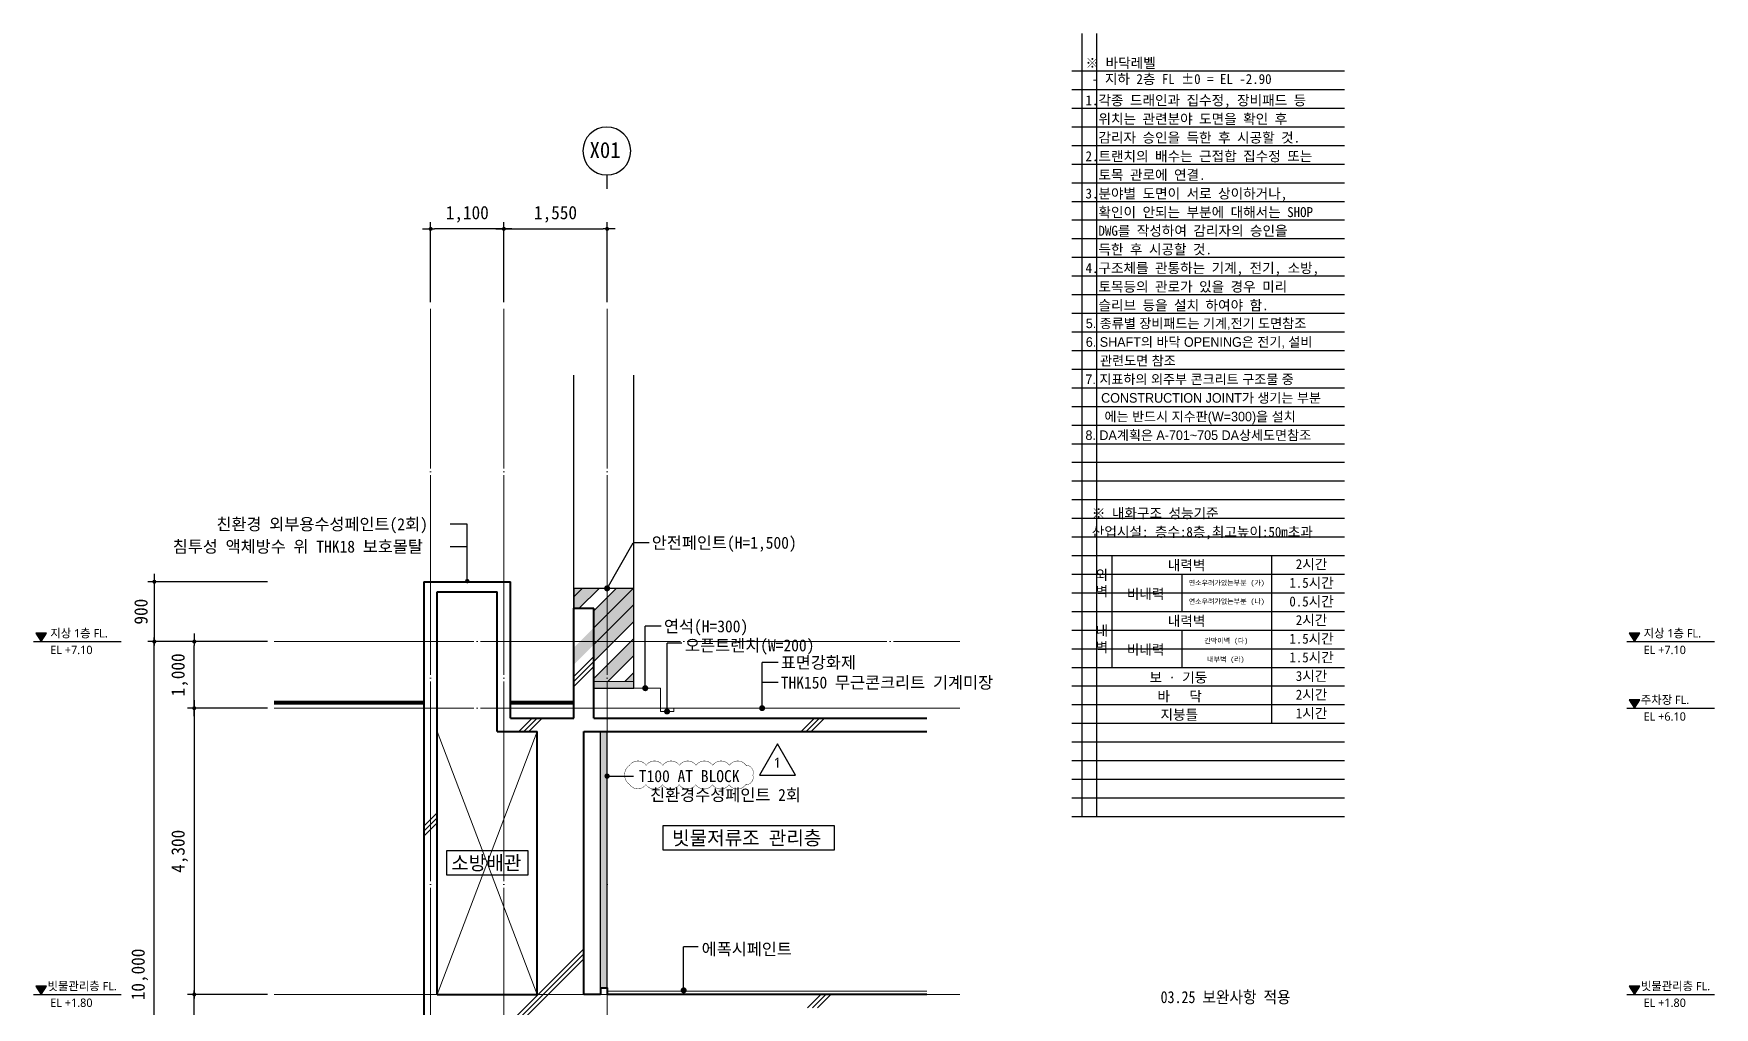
# Model space of a CAD drawing. Header units: inches. Extents: x 224105 to 519834, y 3350 to 70638.
# Drawn here: x 449746 to 474989, y 16045 to 30674 of the extents above; entities that cross this region are included whole.
import ezdxf
from ezdxf.enums import TextEntityAlignment as Align
from ezdxf.xclip import XClip

# ---------------------------------------------------------------- set-up
doc = ezdxf.new("R2010")
doc.units = ezdxf.units.IN
doc.header["$MEASUREMENT"] = 0
doc.header["$XCLIPFRAME"] = 2
doc.linetypes.add('CEN', pattern=[62, 60, -1, 0, -1])
doc.layers.get('0').update_dxf_attribs({"linetype": 'CONTINUOUS'})
for name, color, linetype, lineweight in [('A-AXIS-BUBL', 7, 'CONTINUOUS', 25), ('A-AXIS-LINE', 1, 'CEN', 15), ('A-BORD-TEXT', 3, 'CONTINUOUS', 25), ('A-CONC-LIN1', 2, 'CONTINUOUS', 40), ('A-DIMS', 7, 'CONTINUOUS', 25), ('A-ELEV-LIN2', 7, 'CONTINUOUS', 25), ('A-ELEV-LIN3', 8, 'CONTINUOUS', 18), ('A-GRND', 2, 'CONTINUOUS', 40), ('A-MKXS-LEAD', 7, 'CONTINUOUS', 25), ('A-MKXS-TEXT1', 3, 'CONTINUOUS', 25), ('A-MKXX-NAME', 3, 'CONTINUOUS', 25), ('A-MKXX-SYMB', 7, 'CONTINUOUS', 25), ('A-WAXM-BLOC', 3, 'CONTINUOUS', 25), ('A-XXXX-FIN2', 6, 'CONTINUOUS', 20), ('A-XXXX-HATC', 8, 'CONTINUOUS', 18), ('A-XXXX-TXT1', 3, 'CONTINUOUS', 25), ('A-XXXX-TXT2', 3, 'CONTINUOUS', 25), ('REV-202205', 20, 'CONTINUOUS', 25)]:
    doc.layers.add(name, color=color, linetype=linetype, lineweight=lineweight)
doc.layers.add('A-XXXX-NPLT', color=144, linetype='CONTINUOUS', plot=False)
for name, color, linetype in [('SYMB', 7, 'CONTINUOUS'), ('T', 3, 'CONTINUOUS'), ('TEXT', 7, 'CONTINUOUS')]:
    doc.layers.add(name, color=color, linetype=linetype)
doc.styles.add('HY울릉도L', font='H2GTRE.TTF')
doc.styles.add('돋움체', font='')
doc.styles.add('돋음', font='')
doc.styles.add('맑은 고딕', font='malgun.ttf')
doc.styles.add('맑은고딕', font='malgun.ttf')
doc.styles.get('돋움체').set_extended_font_data('DotumChe')
doc.styles.get('돋음').set_extended_font_data('Dotum')
doc.dimstyles.new('CDIM', dxfattribs={"dimtxt": 2, "dimasz": 0.6, "dimexe": 1, "dimexo": 1, "dimgap": 1, "dimtad": 1, "dimdec": 0, "dimrnd": 0.5, "dimzin": 0, "dimdsep": 32, "dimlunit": 6, "dimtxsty": 'HY울릉도L', "dimblk1": '_CIDOT', "dimblk2": '_CIDOT', "dimsah": 1, "dimcen": 4.5, "dimclrd": 2, "dimclre": 2, "dimclrt": 7, "dimadec": 0, "dimazin": 0, "dimtfac": 1, "dimtdec": 0, "dimtix": 1, "dimtmove": 2, "dimatfit": 1, "dimldrblk": '_CIDOT', "dimfxl": 1, "dimtolj": 1, "dimtzin": 0, "dimlwd": -1, "dimarcsym": 0})

# ---------------------------------------------------------------- blocks, each defined once
blk = doc.blocks.new('NOTE')
at = {"layer": 'A-XXXX-NPLT'}
for p, q in [((1010659.8, 179732.7), (1010659.8, 175812.7)), ((1010734.1, 175812.7), (1010734.1, 179732.7)), ((1010609.8, 179546.1), (1011974.8, 179546.1)), ((1010609.8, 179452.7), (1011974.8, 179452.7)), ((1010609.8, 179359.4), (1011974.8, 179359.4)), ((1010609.8, 179266.1), (1011974.8, 179266.1)), ((1010609.8, 179172.7), (1011974.8, 179172.7)), ((1010609.8, 179079.4), (1011974.8, 179079.4)), ((1010609.8, 178986.1), (1011974.8, 178986.1)), ((1010609.8, 178892.7), (1011974.8, 178892.7)), ((1010609.8, 178799.4), (1011974.8, 178799.4)), ((1010609.8, 178706.1), (1011974.8, 178706.1)), ((1010609.8, 178612.7), (1011974.8, 178612.7)), ((1010609.8, 178519.4), (1011974.8, 178519.4)), ((1010609.8, 178426.1), (1011974.8, 178426.1)), ((1010609.8, 178332.7), (1011974.8, 178332.7)), ((1010609.8, 178239.4), (1011974.8, 178239.4)), ((1010609.8, 178146.1), (1011974.8, 178146.1)), ((1010609.8, 178052.7), (1011974.8, 178052.7)), ((1010609.8, 177959.4), (1011974.8, 177959.4)), ((1010609.8, 177866.1), (1011974.8, 177866.1)), ((1010609.8, 177772.7), (1011974.8, 177772.7)), ((1010609.8, 177679.4), (1011974.8, 177679.4)), ((1010609.8, 177586.1), (1011974.8, 177586.1)), ((1010609.8, 177492.7), (1011974.8, 177492.7)), ((1010609.8, 177399.4), (1011974.8, 177399.4)), ((1010609.8, 177306.1), (1011974.8, 177306.1)), ((1010609.8, 177212.7), (1011974.8, 177212.7)), ((1010609.8, 177119.4), (1011974.8, 177119.4)), ((1010609.8, 177026.1), (1011974.8, 177026.1)), ((1010609.8, 176932.7), (1011974.8, 176932.7)), ((1010609.8, 176839.4), (1011974.8, 176839.4)), ((1010609.8, 176746.1), (1011974.8, 176746.1)), ((1010609.8, 176652.7), (1011974.8, 176652.7)), ((1010609.8, 176559.4), (1011974.8, 176559.4)), ((1010609.8, 176466.1), (1011974.8, 176466.1)), ((1010609.8, 176372.7), (1011974.8, 176372.7)), ((1010609.8, 176279.4), (1011974.8, 176279.4)), ((1010609.8, 176186.1), (1011974.8, 176186.1)), ((1010609.8, 176092.7), (1011974.8, 176092.7)), ((1010609.8, 175999.4), (1011974.8, 175999.4)), ((1010609.8, 175906.1), (1011974.8, 175906.1)), ((1010609.8, 175812.7), (1011974.8, 175812.7))]:
    blk.add_line(p, q, dxfattribs=at)
blk = doc.blocks.new('입단면LEVEL1')
at = {"layer": 'SYMB', "linetype": 'ByBlock'}
blk.add_line((0, 0), (26.26, 0), dxfattribs=at)
blk.add_lwpolyline([(0.64, 2.5), (2.24, 0), (3.84, 2.5)], close=True, dxfattribs=at)
blk.add_solid([(0.64, 2.5), (3.84, 2.5), (2.24, 0)], dxfattribs=at)
at = {"layer": 'TEXT', "style": '돋움체'}
for tag, p in [('층레벨', (5.03, 1.28)), ('LEVEL', (5.85, -2.99))]:
    blk.add_attdef(tag, p, '', height=2.5, dxfattribs=at)
blk = doc.blocks.new('_CIDOT')
at = {"color": 0, "linetype": 'ByBlock'}
blk.add_line((2, 0), (-1, 0), dxfattribs=at)
at = {"color": 0, "linetype": 'ByBlock', "const_width": 0.5}
blk.add_lwpolyline([(-0.25, 0, 1), (0.25, 0, 1)], format="xyb", close=True, dxfattribs=at)
blk = doc.blocks.new('*D144')
at = {"layer": 'A-DIMS', "lineweight": -2, "transparency": 16777216}
for p, q in [((453259, 21540), (451459, 21540)), ((453259, 11540), (451459, 11540))]:
    blk.add_line(p, q, dxfattribs=at)
at = {"layer": 'A-DIMS', "transparency": 16777216}
blk.add_line((451559, 11600), (451559, 21480), dxfattribs=at)
at = {"layer": 'A-DIMS', "transparency": 16777216, "xscale": 60, "yscale": 60, "zscale": 60}
for p, rotation in [((451559, 21540), 90), ((451559, 11540), 270)]:
    blk.add_blockref('_CIDOT', p, dxfattribs=dict(at, rotation=rotation))
at = {"layer": 'A-DIMS', "color": 3, "transparency": 16777216, "insert": (451340, 16540), "char_height": 200, "attachment_point": 5, "rotation": 90, "style": '돋움체'}
blk.add_mtext('\\A1;10,000', dxfattribs=at)
blk = doc.blocks.new('*D145')
at = {"layer": 'A-DIMS', "lineweight": -2, "transparency": 16777216}
for p, q in [((453259, 16240), (452059, 16240)), ((453259, 11540), (452059, 11540))]:
    blk.add_line(p, q, dxfattribs=at)
at = {"layer": 'A-DIMS', "transparency": 16777216}
blk.add_line((452159, 11600), (452159, 16180), dxfattribs=at)
at = {"layer": 'A-DIMS', "transparency": 16777216, "xscale": 60, "yscale": 60, "zscale": 60}
for p, rotation in [((452159, 16240), 90), ((452159, 11540), 270)]:
    blk.add_blockref('_CIDOT', p, dxfattribs=dict(at, rotation=rotation))
at = {"layer": 'A-DIMS', "color": 3, "transparency": 16777216, "insert": (451940, 13890), "char_height": 200, "attachment_point": 5, "rotation": 90, "style": '돋움체'}
blk.add_mtext('\\A1;4,700', dxfattribs=at)
blk = doc.blocks.new('*D146')
at = {"layer": 'A-DIMS', "lineweight": -2, "transparency": 16777216}
for p, q in [((453259, 21540), (452059, 21540)), ((453259, 20540), (452059, 20540))]:
    blk.add_line(p, q, dxfattribs=at)
at = {"layer": 'A-DIMS', "transparency": 16777216}
blk.add_line((452159, 20600), (452159, 21480), dxfattribs=at)
at = {"layer": 'A-DIMS', "transparency": 16777216, "xscale": 60, "yscale": 60, "zscale": 60}
for p, rotation in [((452159, 21540), 90), ((452159, 20540), 270)]:
    blk.add_blockref('_CIDOT', p, dxfattribs=dict(at, rotation=rotation))
at = {"layer": 'A-DIMS', "color": 3, "transparency": 16777216, "insert": (451940, 21040), "char_height": 200, "attachment_point": 5, "rotation": 90, "style": '돋움체'}
blk.add_mtext('\\A1;1,000', dxfattribs=at)
blk = doc.blocks.new('*D148')
at = {"layer": 'A-DIMS', "lineweight": -2, "transparency": 16777216}
for p, q in [((453259, 20540), (452059, 20540)), ((453259, 16240), (452059, 16240))]:
    blk.add_line(p, q, dxfattribs=at)
at = {"layer": 'A-DIMS', "transparency": 16777216}
blk.add_line((452159, 20480), (452159, 16300), dxfattribs=at)
at = {"layer": 'A-DIMS', "transparency": 16777216, "xscale": 60, "yscale": 60, "zscale": 60}
for p, rotation in [((452159, 20540), 90), ((452159, 16240), 270)]:
    blk.add_blockref('_CIDOT', p, dxfattribs=dict(at, rotation=rotation))
at = {"layer": 'A-DIMS', "color": 3, "transparency": 16777216, "insert": (451940, 18390), "char_height": 200, "attachment_point": 5, "rotation": 90, "style": '돋움체'}
blk.add_mtext('\\A1;4,300', dxfattribs=at)
blk = doc.blocks.new('A$C36533B92')
at = {"layer": 'A-AXIS-BUBL', "ltscale": 0.2}
blk.add_line((0, -210), (0, 0), dxfattribs=at)
blk.add_circle((4, 360), 360, dxfattribs=at)
blk = doc.blocks.new('*D149')
at = {"layer": 'A-DIMS', "lineweight": -2, "transparency": 16777216}
for p, q in [((456809, 26640), (456809, 27840)), ((458359, 26640), (458359, 27840))]:
    blk.add_line(p, q, dxfattribs=at)
at = {"layer": 'A-DIMS', "transparency": 16777216}
blk.add_line((456869, 27740), (458299, 27740), dxfattribs=at)
at = {"layer": 'A-DIMS', "transparency": 16777216, "xscale": 60, "yscale": 60, "zscale": 60, "rotation": 180}
blk.add_blockref('_CIDOT', (456809, 27740), dxfattribs=at)
at = {"layer": 'A-DIMS', "transparency": 16777216, "xscale": 60, "yscale": 60, "zscale": 60}
blk.add_blockref('_CIDOT', (458359, 27740), dxfattribs=at)
at = {"layer": 'A-DIMS', "color": 3, "transparency": 16777216, "insert": (457584, 27959), "char_height": 200, "attachment_point": 5, "style": '돋움체'}
blk.add_mtext('\\A1;1,550', dxfattribs=at)
blk = doc.blocks.new('*D143')
at = {"layer": 'A-DIMS', "lineweight": -2, "transparency": 16777216}
for p, q in [((453259, 22440), (451459, 22440)), ((453259, 21540), (451459, 21540))]:
    blk.add_line(p, q, dxfattribs=at)
at = {"layer": 'A-DIMS', "transparency": 16777216}
blk.add_line((451559, 22380), (451559, 21600), dxfattribs=at)
at = {"layer": 'A-DIMS', "transparency": 16777216, "xscale": 60, "yscale": 60, "zscale": 60}
for p, rotation in [((451559, 22440), 90), ((451559, 21540), 270)]:
    blk.add_blockref('_CIDOT', p, dxfattribs=dict(at, rotation=rotation))
at = {"layer": 'A-DIMS', "color": 3, "transparency": 16777216, "insert": (451359, 21990), "char_height": 200, "attachment_point": 5, "rotation": 90, "style": '돋움체'}
blk.add_mtext('\\A1;900', dxfattribs=at)
blk = doc.blocks.new('*D150')
at = {"layer": 'A-DIMS', "lineweight": -2, "transparency": 16777216}
for p, q in [((455709, 26640), (455709, 27840)), ((456809, 26640), (456809, 27840))]:
    blk.add_line(p, q, dxfattribs=at)
at = {"layer": 'A-DIMS', "transparency": 16777216}
blk.add_line((456749, 27740), (455769, 27740), dxfattribs=at)
at = {"layer": 'A-DIMS', "transparency": 16777216, "xscale": 60, "yscale": 60, "zscale": 60, "rotation": 180}
blk.add_blockref('_CIDOT', (455709, 27740), dxfattribs=at)
at = {"layer": 'A-DIMS', "transparency": 16777216, "xscale": 60, "yscale": 60, "zscale": 60}
blk.add_blockref('_CIDOT', (456809, 27740), dxfattribs=at)
at = {"layer": 'A-DIMS', "color": 3, "transparency": 16777216, "insert": (456259, 27959), "char_height": 200, "attachment_point": 5, "style": '돋움체'}
blk.add_mtext('\\A1;1,100', dxfattribs=at)
blk = doc.blocks.new('A$C00587857')
at = {"layer": 'A-ELEV-LIN3'}
h = blk.add_hatch(color=256, dxfattribs=at)
h.dxf.hatch_style = 1
h.paths.add_polyline_path([(-127, 1400), (0, 1400), (0, 1273)], flags=17)
h.paths.add_polyline_path([(0, 764), (-636, 1400), (-382, 1400), (0, 1018)])
h.paths.add_polyline_path([(-1145, 1400), (-891, 1400), (0, 509), (0, 255)])
h.paths.add_polyline_path([(-1655, 1400), (-255, 0), (0, 0), (-1400, 1400)])
h.paths.add_polyline_path([(-1800, 1036), (-764, 0), (-509, 0), (-1800, 1291)])
h.paths.add_polyline_path([(-1800, 527), (-1800, 782), (-1018, 0), (-1273, 0)], flags=17)
h.paths.add_polyline_path([(-1527, 0), (-1782, 0), (-1800, 18), (-1800, 273)])
blk.add_line((-1600, 327), (-1600, 327), dxfattribs=at)
for points in [[(-1800, 1036), (-764, 0), (-509, 0), (-1800, 1291)], [(-1655, 1400), (-255, 0), (0, 0), (-1400, 1400)], [(0, 764), (-636, 1400), (-382, 1400), (0, 1018)], [(-127, 1400), (0, 1400), (0, 1273)], [(-1800, 527), (-1800, 782), (-1018, 0), (-1273, 0)], [(-1527, 0), (-1782, 0), (-1800, 18), (-1800, 273)]]:
    blk.add_lwpolyline(points, close=True, dxfattribs=at)
blk.add_lwpolyline([(-1145, 1400), (-891, 1400), (0, 509), (0, 255), (-1145, 1400)], dxfattribs=at)
blk = doc.blocks.new('A$C098F3C96')
at = {"layer": 'REV-202205'}
blk.add_lwpolyline([(2252, 3900), (0, 0), (4504, 0)], close=True, dxfattribs=at)
at = {"layer": 'A-BORD-TEXT', "style": '맑은고딕'}
blk.add_text('1', height=1250, dxfattribs=at).set_placement((2227, 1534), align=Align.MIDDLE)

msp = doc.modelspace()

# ---------------------------------------------------------------- hatches: boundary and pattern name
at = {"layer": 'A-ELEV-LIN3'}
h = msp.add_hatch(dxfattribs=at)
h.set_pattern_fill('DOTS', color=256, scale=10)
h.set_pattern_definition([(0, (0, 0), (7.9375, 15.875), [0, -15.875])])
h.paths.add_polyline_path([(458359, 16340.1), (458359, 20190.1), (458259, 20190.1), (458259, 16340.1)])
at = {"layer": 'A-MKXS-LEAD'}
h = msp.add_hatch(color=256, dxfattribs=at)
edge = h.paths.add_edge_path()
edge.add_arc((456259, 22449.3), 33.3, 180, 540, ccw=False)
h = msp.add_hatch(color=256, dxfattribs=at)
edge = h.paths.add_edge_path()
edge.add_arc((458359, 19519.7), 40, 0, 360)
at = {"layer": 'A-XXXX-HATC'}
h = msp.add_hatch(dxfattribs=at)
h.set_pattern_fill('CONC', color=256, scale=100)
h.set_pattern_definition([(45, (0, 0), (-2121.32, 2121.32), []), (45, (0, 75), (-2121.32, 2121.32), []), (45, (0, 150), (-2121.32, 2121.32), [])])
h.paths.add_polyline_path([(458009, 20190.1), (463159, 20190.1), (463159, 20390.1), (458159, 20390.1), (458159, 22040.1), (457859, 22040.1), (457859, 20390.1), (456909, 20390.1), (456909, 22440.1), (455609, 22440.1), (455609, 15540.1), (457309, 15540.1), (457309, 10341.9), (456259, 10341.9), (456259, 7941.9), (460459, 7941.9), (460459, 10041.9), (463159, 10041.9), (463159, 10341.9), (458009, 10341.9), (458009, 16040.1), (463159, 16040.1), (463159, 16240.1), (458459, 16240.1), (458459, 16340.1), (458259, 16340.1), (458259, 16240.1), (458009, 16240.1)])
h.paths.add_polyline_path([(457309, 16240.1), (455809, 16240.1), (455809, 22290.1), (456709, 22290.1), (456709, 20190.1), (457309, 20190.1)], flags=16)

# ---------------------------------------------------------------- linework, layer by layer
for points in [[(465639, 22833.5), (469434, 22833.5)], [(465939, 22833.5), (465939, 21153.5)], [(468339, 22833.5), (468339, 20313.5)], [(465939, 22553.5), (469434, 22553.5)], [(466989, 22553.5), (466989, 21993.5)], [(466989, 22273.5), (469434, 22273.5)], [(465639, 21993.5), (469434, 21993.5)], [(465939, 21713.5), (469434, 21713.5)], [(466989, 21713.5), (466989, 21153.5)], [(466989, 21433.5), (469434, 21433.5)], [(465639, 21153.5), (469434, 21153.5)], [(465639, 20873.5), (469434, 20873.5)], [(465639, 20593.5), (469434, 20593.5)], [(465639, 20313.5), (469434, 20313.5)]]:
    msp.add_lwpolyline(points)
at = {"layer": 'A-AXIS-LINE', "ltscale": 50}
for p, q in [((455709, 5540.1), (455709, 26540.1)), ((456809, 5540.1), (456809, 26540.1)), ((458359, 5540.1), (458359, 26540.1)), ((453359, 21540.1), (463659, 21540.1)), ((453359, 20540.1), (463659, 20540.1)), ((453359, 16240.1), (463659, 16240.1))]:
    msp.add_line(p, q, dxfattribs=at)
at = {"layer": 'A-CONC-LIN1'}
for p, q in [((455609, 22440.1), (456909, 22440.1)), ((455809, 16240.1), (455809, 22290.1)), ((455809, 22290.1), (456709, 22290.1)), ((456709, 20190.1), (456709, 22290.1)), ((456909, 20390.1), (456909, 22440.1)), ((457859, 20390.1), (457859, 22040.1)), ((457859, 22040.1), (458159, 22040.1)), ((458159, 20390.1), (458159, 22040.1)), ((456909, 20390.1), (457859, 20390.1)), ((458159, 20390.1), (463159, 20390.1)), ((456709, 20190.1), (457309, 20190.1)), ((457309, 16240.1), (457309, 20190.1)), ((458009, 16240.1), (458009, 20190.1)), ((458009, 20190.1), (463159, 20190.1)), ((455809, 16240.1), (457309, 16240.1)), ((458259, 16240.1), (458009, 16240.1)), ((458259, 16340.1), (458259, 16240.1)), ((463159, 16240.1), (458359, 16240.1))]:
    msp.add_line(p, q, dxfattribs=at)
for points in [[(455609, 22440.1), (455609, 15540.1), (457309, 15540.1)], [(458259, 16340.1), (458359, 16340.1), (458359, 16240.1)]]:
    msp.add_lwpolyline(points, dxfattribs=at)
at = {"layer": 'A-ELEV-LIN2'}
for p, q in [((457859, 22040.1), (457859, 25540.1)), ((458759, 20840.1), (458759, 25540.1))]:
    msp.add_line(p, q, dxfattribs=at)
at = {"layer": 'A-ELEV-LIN3'}
for p, q in [((458759.6, 22340.1), (457859, 22340.1)), ((458759.6, 22340.1), (457859, 22340.1)), ((458759.6, 20940.1), (458159.6, 20940.1)), ((457309, 20190.1), (455809, 16240.1)), ((455809, 20190.1), (457309, 16240.1))]:
    msp.add_line(p, q, dxfattribs=at)
at = {"layer": 'A-GRND'}
for p, q in [((453359, 20640.1), (455609, 20640.1)), ((453359, 20610.1), (455609, 20610.1)), ((456909, 20640.1), (457859, 20640.1)), ((456909, 20610.1), (457859, 20610.1))]:
    msp.add_line(p, q, dxfattribs=at)
at = {"layer": 'A-MKXS-LEAD'}
for p, q in [((458359, 22340.1), (458750.1, 23025.4)), ((458990.1, 23025.4), (458750.1, 23025.4)), ((458932.3, 20840.1), (458932.3, 21769.8)), ((459172.3, 21769.8), (458932.3, 21769.8)), ((459259, 20490.1), (459259, 21518.8)), ((459479.1, 21518.8), (459259, 21518.8)), ((460687.1, 20540.1), (460687.1, 21225.4)), ((460927.1, 21225.4), (460687.1, 21225.4)), ((460927.1, 20925.4), (460687.1, 20925.4)), ((459509, 16301), (459509, 16956.7)), ((459729.1, 16956.7), (459509, 16956.7))]:
    msp.add_line(p, q, dxfattribs=at)
for points in [[(456259, 22440.1), (456259, 23303.8), (456003, 23303.8)], [(456003, 22967.9), (456259, 22967.9)], [(458359, 19519.7), (458756.7, 19519.7), (458756.7, 19519.7)]]:
    msp.add_lwpolyline(points, dxfattribs=at)
at = {"layer": 'A-MKXS-LEAD', "const_width": 45}
for points in [[(458381.5, 22340.1, -1), (458336.5, 22340.1, -1)], [(458954.8, 20840.1, -1), (458909.8, 20840.1, -1)], [(459281.5, 20490.1, -1), (459236.5, 20490.1, -1)], [(460709.6, 20540.1, -1), (460664.6, 20540.1, -1)], [(459531.5, 16301, -1), (459486.5, 16301, -1)]]:
    msp.add_lwpolyline(points, format="xyb", close=True, dxfattribs=at)
at = {"layer": 'A-MKXX-SYMB'}
for points in [[(459197.4, 18410.1), (461772.9, 18410.1), (461772.9, 18770.1), (459197.4, 18770.1)], [(455946.3, 18035.1), (457171.8, 18035.1), (457171.8, 18395.1), (455946.3, 18395.1)]]:
    msp.add_lwpolyline(points, close=True, dxfattribs=at)
at = {"layer": 'A-WAXM-BLOC'}
for p, q in [((458259, 16340.1), (458259, 20190.1)), ((458359, 16340.1), (458359, 20190.1))]:
    msp.add_line(p, q, dxfattribs=at)
at = {"layer": 'A-XXXX-FIN2'}
for p, q in [((458159, 20840.1), (459159, 20840.1)), ((459159, 20490.1), (459159, 20840.1)), ((459159, 20490.1), (459359, 20490.1)), ((459359, 20490.1), (459359, 20540.1)), ((459359, 20540.1), (463159, 20540.1)), ((463159, 16290.1), (458359, 16290.1))]:
    msp.add_line(p, q, dxfattribs=at)
at = {"layer": 'REV-202205', "const_width": 6}
msp.add_lwpolyline([(458695.9, 19681.7, -0.5205671), (458945.9, 19681.7, -0.5205671), (459195.9, 19681.7, -0.5205671), (459445.9, 19681.7, -0.5205671), (459695.9, 19681.7, -0.5205671), (459945.9, 19681.7, -0.5205671), (460195.9, 19681.7, -0.5205671), (460445.9, 19681.7, -0.5205671), (460548, 19533.8, -0.5205671), (460441.2, 19390.6, -0.5205671), (460191.2, 19390.6, -0.5205671), (459941.2, 19390.6, -0.5205671), (459691.2, 19390.6, -0.5205671), (459441.2, 19390.6, -0.5205671), (459191.2, 19390.6, -0.5205671), (458941.2, 19390.6, -0.5205671), (458695.9, 19395.3, -0.5205671)], format="xyb", close=True, dxfattribs=at)

# ---------------------------------------------------------------- block references
at = {"xscale": -1}
msp.add_blockref('A$C36533B92', (458359, 28550.2), dxfattribs=at)
ref = msp.add_blockref('A$C00587857', (457859, 20940.1), dxfattribs=dict(xscale=-1))
XClip(ref).set_block_clipping_path([(-900, -99.9999999848), (-899.9999999955, 1400.0000000003), (-0.0000000001, 1399.9999999976), (-0.0000000001, 1100.0000000152), (-300.0000000001, 1100.0000000152), (-300.0000000001, -99.9999999848)])
at = {"xscale": 0.1200000002185263, "yscale": 0.1200000002185263, "zscale": 0.1200000002185263}
msp.add_blockref('A$C098F3C96', (460649.2, 19535.6), dxfattribs=at)
at = {"layer": 'A-XXXX-TXT1', "xscale": 3, "yscale": 3, "zscale": 3}
msp.add_blockref('NOTE', (-2566490.4, -508524.7), dxfattribs=at)
at = {"layer": 'TEXT'}
ref = msp.add_blockref('입단면LEVEL1', (449746, 21540.1), dxfattribs=dict(at, xscale=50.00000000000028, yscale=50.00000000000028, zscale=50.00000000000028))
ref.add_attrib('층레벨', ' 지상 1층 FL.', (449954.4, 21602.6, 0), dxfattribs={"height": 125, "style": '맑은고딕'})
ref.add_attrib('LEVEL', ' EL +7.10', (449954.4, 21352.6, 0), dxfattribs={"height": 125, "style": '맑은고딕'})
ref = msp.add_blockref('입단면LEVEL1', (473676.1, 21540.1), dxfattribs=dict(at, xscale=50.00000000000028, yscale=50.00000000000028, zscale=50.00000000000028))
ref.add_attrib('층레벨', ' 지상 1층 FL.', (473884.5, 21602.6, 0), dxfattribs={"height": 125, "style": '맑은고딕'})
ref.add_attrib('LEVEL', ' EL +7.10', (473884.5, 21352.6, 0), dxfattribs={"height": 125, "style": '맑은고딕'})
ref = msp.add_blockref('입단면LEVEL1', (473676.1, 20540.1), dxfattribs=dict(at, xscale=50.00000000000028, yscale=50.00000000000028, zscale=50.00000000000028))
ref.add_attrib('층레벨', '주차장 FL.', (473884.5, 20602.6, 0), dxfattribs={"height": 125, "style": '맑은고딕'})
ref.add_attrib('LEVEL', ' EL +6.10', (473884.5, 20352.6, 0), dxfattribs={"height": 125, "style": '맑은고딕'})
ref = msp.add_blockref('입단면LEVEL1', (449746, 16240.1), dxfattribs=dict(at, xscale=50.00000000000028, yscale=50.00000000000028, zscale=50.00000000000028))
ref.add_attrib('층레벨', '빗물관리층 FL.', (449954.4, 16302.6, 0), dxfattribs={"height": 125, "style": '맑은고딕'})
ref.add_attrib('LEVEL', ' EL +1.80', (449954.4, 16052.6, 0), dxfattribs={"height": 125, "style": '맑은고딕'})
ref = msp.add_blockref('입단면LEVEL1', (473676.1, 16240.1), dxfattribs=dict(at, xscale=50.00000000000028, yscale=50.00000000000028, zscale=50.00000000000028))
ref.add_attrib('층레벨', '빗물관리층 FL.', (473884.5, 16302.6, 0), dxfattribs={"height": 125, "style": '맑은고딕'})
ref.add_attrib('LEVEL', ' EL +1.80', (473884.5, 16052.6, 0), dxfattribs={"height": 125, "style": '맑은고딕'})

# ---------------------------------------------------------------- texts
at = {"layer": 'A-MKXS-TEXT1', "style": '돋움체'}
for s, p in [('친환경 외부용수성페인트(2회)', (452491.1, 23303.8)), ('침투성 액체방수 위 THK18 보호몰탈', (451835.4, 22967.9)), ('안전페인트(H=1,500)', (459030.1, 23025.4)), ('연석(H=300)', (459212.3, 21769.8)), ('오픈트렌치(W=200)', (459529.1, 21483.8)), ('표면강화제', (460967.1, 21225.4)), ('THK150 무근콘크리트 기계미장', (460967.1, 20925.4)), ('T100 AT BLOCK', (458835.6, 19519.7)), ('에폭시페인트', (459779.1, 16921.7))]:
    msp.add_text(s, height=180, dxfattribs=at).set_placement(p, align=Align.MIDDLE_LEFT)
msp.add_text('친환경수성페인트 2회', height=180, dxfattribs=at).set_placement((461269.7, 19237.2), align=Align.MIDDLE_RIGHT)
at = {"layer": 'A-MKXS-TEXT1', "style": '돋움체', "width": 0.9}
msp.add_text('03.25 보완사항 적용', height=180, dxfattribs=at).set_placement((466671.9, 16199.8), align=Align.MIDDLE_LEFT)
at = {"layer": 'A-MKXX-NAME', "style": '돋움체'}
for s, p in [('※ 바닥레벨', (465544.7, 30156.8)), (' - 지하 2층 FL %%P0 = EL -2.90', (465544.7, 29916.8))]:
    msp.add_text(s, height=150, dxfattribs=at).set_placement(p)
for s, p in [('빗물저류조 관리층', (460455.9, 18590.1)), ('소방배관', (456545, 18215.1))]:
    msp.add_text(s, height=210, dxfattribs=at).set_placement(p, align=Align.MIDDLE_CENTER)
at = {"layer": 'A-XXXX-TXT2', "style": '돋움체'}
for s, p in [('1.각종 드래인과 집수정, 장비패드 등', (465544.7, 29671.8)), ('  위치는 관련분야 도면을 확인 후', (465544.7, 29391.8)), ('  감리자 승인을 득한 후 시공할 것.', (465544.7, 29111.8)), ('2.트랜치의 배수는 근접합 집수정 또는', (465544.7, 28831.8)), ('  토목 관로에 연결.', (465544.7, 28551.8)), ('3.분야별 도면이 서로 상이하거나, ', (465544.7, 28271.8)), ('  확인이 안되는 부분에 대해서는 SHOP', (465544.7, 27991.8)), ('  DWG를 작성하여 감리자의 승인을', (465544.7, 27711.8)), ('  득한 후 시공할 것.', (465544.7, 27431.8)), ('4.구조체를 관통하는 기계, 전기, 소방,', (465544.7, 27151.8)), ('  토목등의 관로가 있을 경우 미리', (465544.7, 26871.8)), ('  슬리브 등을 설치 하여야 함.', (465544.7, 26591.8)), ('※ 내화구조 성능기준', (465639, 23468.5)), ('산업시설: 층수:8층,최고높이:50m초과', (465639, 23188.5))]:
    msp.add_text(s, height=150, dxfattribs=at).set_placement(p, align=Align.MIDDLE_LEFT)
at = {"layer": 'A-XXXX-TXT2', "ltscale": 0.2, "style": '돋움체'}
msp.add_text('X01', height=240, dxfattribs=at).set_placement((458328.3, 28923.4), align=Align.MIDDLE)
at = {"layer": 'A-XXXX-TXT2', "style": '돋움체'}
for s, height, p in [('내력벽', 150, (467062, 22688.5)), ('2시간', 150, (468939, 22703.5)), ('연소우려가있는부분 (가)', 75, (467664.6, 22423.5)), ('1.5시간', 150, (468939, 22423.5)), ('비내력', 150, (466447, 22258.5)), ('0.5시간', 150, (468939, 22143.5)), ('연소우려가없는부분 (나)', 75, (467664.6, 22143.5)), ('내력벽', 150, (467062, 21848.5)), ('2시간', 150, (468939, 21863.5)), ('비내력', 150, (466447, 21418.5)), ('간막이벽 (다)', 75, (467658.8, 21553.5)), ('1.5시간', 150, (468939, 21583.5)), ('내부벽 (라)', 75, (467651.6, 21273.5)), ('1.5시간', 150, (468939, 21303.5)), ('보 · 기둥', 150, (466938.9, 21001)), ('3시간', 150, (468939, 21023.5)), ('바   닥', 150, (466957.9, 20721)), ('2시간', 150, (468939, 20743.5)), ('지붕틀', 150, (466952.2, 20441)), ('1시간', 150, (468939, 20463.5))]:
    msp.add_text(s, height=height, dxfattribs=at).set_placement(p, align=Align.MIDDLE_CENTER)
at = {"layer": 'A-XXXX-TXT2', "char_height": 150, "attachment_point": 5, "style": '맑은 고딕'}
for s, width, insert in [('{\\fDotumChe|b0|i0|c129|p49;외\\P벽}', 996.018, (465788.7, 22410.9)), ('{\\fDotumChe|b0|i0|c129|p49;내\\P벽}', 1000, (465789, 21570.9))]:
    msp.add_mtext_dynamic_manual_height_columns(s, width=width, gutter_width=5000, heights=[0], dxfattribs=dict(at, insert=insert))
at = {"layer": 'T', "style": '돋음'}
for s, p in [('5. 종류별 장비패드는 기계,전기 도면참조', (465549, 26248.8)), ('6. SHAFT의 바닥 OPENING은 전기, 설비', (465549, 25968.8)), ('   관련도면 참조', (465605.9, 25688.8)), ('7. 지표하의 외주부 콘크리트 구조물 중 ', (465543.1, 25408.8)), ('   CONSTRUCTION JOINT가 생기는 부분', (465621.7, 25128.8)), ('에는 반드시 지수판(W=300)을 설치', (465829.2, 24848.8)), ('8. DA계획은 A-701~705 DA상세도면참조 ', (465543.1, 24568.8))]:
    msp.add_text(s, height=144, dxfattribs=at).set_placement(p)

# ---------------------------------------------------------------- dimensions: what is measured, and where the dimension line sits
at = {"layer": 'A-DIMS'}
for base, p1, p2, angle, picture, middle in [((455709, 27740.1), (456809, 26540.1), (455709, 26540.1), 180, '*D150', (456259, 27959.2)), ((451559, 21540.1), (453359, 22440.1), (453359, 21540.1), 270, '*D143', (451358.9, 21990.1)), ((451559, 21540.1), (453359, 11540.1), (453359, 21540.1), 90, '*D144', (451340, 16540.1)), ((452159, 21540.1), (453359, 20540.1), (453359, 21540.1), 90, '*D146', (451940, 21040.1)), ((452159, 16240.1), (453359, 20540.1), (453359, 16240.1), 270, '*D148', (451940, 18390.1)), ((452159, 16240.1), (453359, 11540.1), (453359, 16240.1), 90, '*D145', (451940, 13890.1))]:
    dim = msp.add_linear_dim(base=base, p1=p1, p2=p2, angle=angle, dimstyle='CDIM', override={"dimscale": 100, "dimtxsty": '돋움체', "dimclrd": 256, "dimclre": 256, "dimclrt": 3}, dxfattribs=at)
    dim.commit()
    dim.dimension.update_dxf_attribs({"geometry": picture, "text_midpoint": middle})
dim = msp.add_linear_dim(base=(458359, 27740.1), p1=(456809, 26540.1), p2=(458359, 26540.1), dimstyle='CDIM', override={"dimscale": 100, "dimtxsty": '돋움체', "dimclrd": 256, "dimclre": 256, "dimclrt": 3}, dxfattribs=at)
dim.commit()
dim.dimension.update_dxf_attribs({"geometry": '*D149', "text_midpoint": (457584, 27959.2)})

doc.saveas('drawing.dxf')
